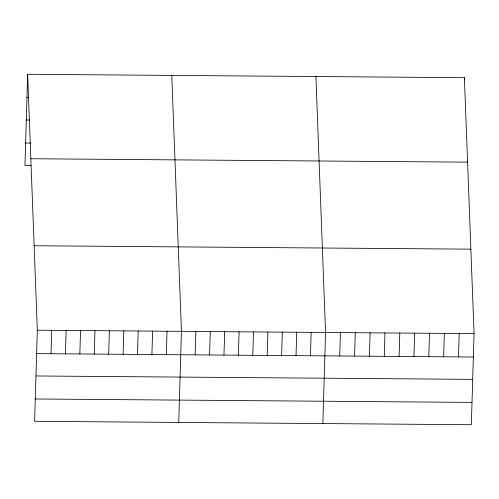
<?xml version="1.0" encoding="UTF-8"?>
<svg xmlns="http://www.w3.org/2000/svg" width="499" height="499" viewBox="0 0 499 499"><rect width="100%" height="100%" fill="white"/><g stroke="black" fill="none" stroke-linecap="round" stroke-linejoin="round"><path stroke-width="0.75" d="M27.651 74.276L37.313 330.213L34.606 421.318L471.349 424.724L474.05 333.625L464.394 77.682L27.651 74.276L24.95 165.375L31.019 165.425M51.029 353.735L51.721 330.326M65.438 353.847L66.136 330.444M79.852 353.959L80.545 330.556M94.267 354.072L94.96 330.669M108.676 354.184L109.375 330.781M123.091 354.296L123.783 330.893M137.499 354.409L138.198 331.005M151.914 354.521L152.607 331.118M166.329 354.633L167.022 331.23M178.729 422.441L181.436 331.342L171.781 75.399M195.153 354.858L195.845 331.455M209.561 354.97L210.26 331.567M223.976 355.082L224.669 331.679M238.391 355.194L239.083 331.791M252.8 355.307L253.498 331.904M267.214 355.419L267.907 332.016M281.629 355.538L282.322 332.128M296.038 355.65L296.73 332.24M310.453 355.762L311.145 332.353M322.853 423.564L325.56 332.465L315.904 76.528M339.713 355.987L340.405 332.584M354.564 356.105L355.257 332.696M369.41 356.217L370.108 332.814M384.261 356.336L384.954 332.927M399.106 356.454L399.805 333.045M413.958 356.567L414.65 333.164M428.809 356.685L429.502 333.276M443.655 356.797L444.353 333.394M464.326 79.952L464.394 77.682M458.506 356.916L459.199 333.507M26.958 97.679L28.474 97.692M26.297 120.022L29.329 120.047M25.611 143.038L30.926 143.076M30.838 158.738L467.582 162.144M34.125 245.758L470.863 249.163M37.313 330.213L474.05 333.625M36.614 353.623L473.358 357.028M35.953 375.959L472.69 379.371M35.267 398.975L472.01 402.387"/></g></svg>
